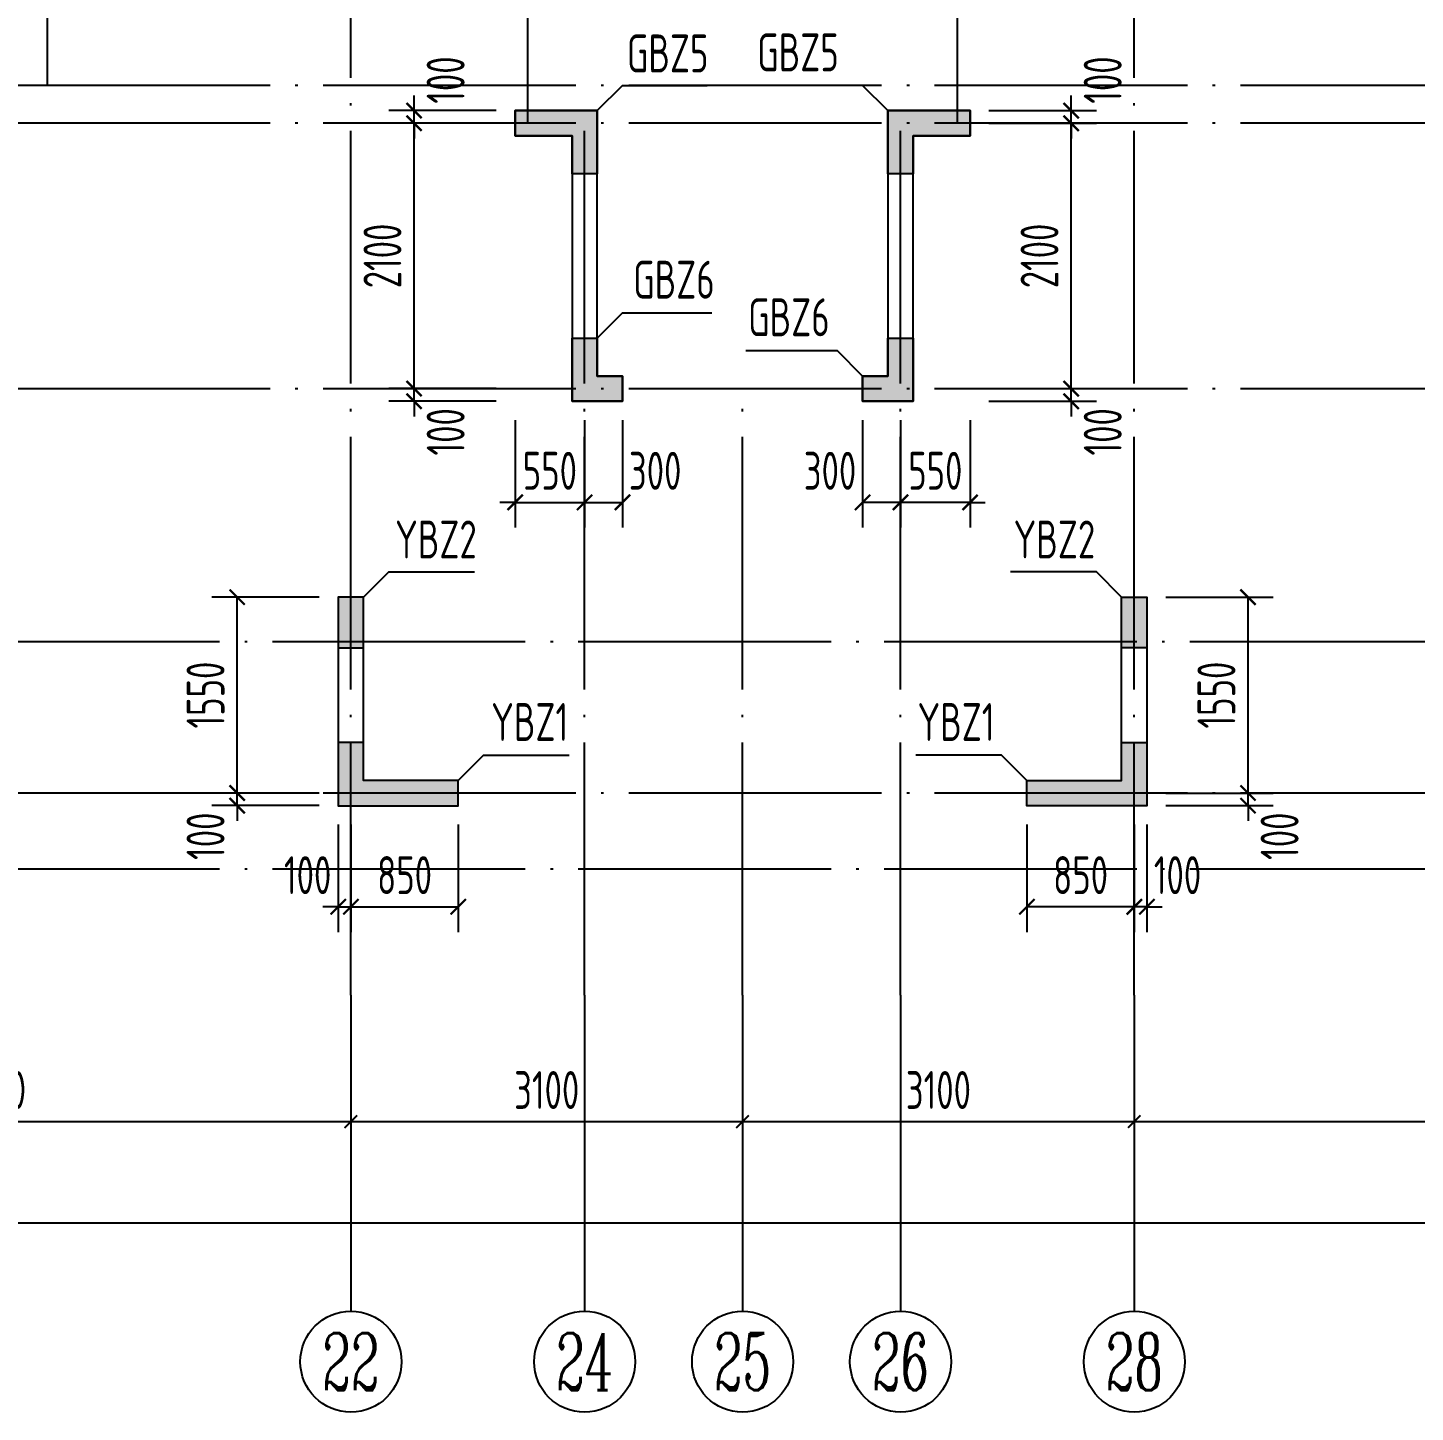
# Model space of a CAD drawing. Extents: x 826826 to 1642106, y -156213 to 399140.
# Drawn here: x 1202520 to 1213500, y 253797 to 264753 of the extents above; entities that cross this region are included whole.
import ezdxf
from ezdxf.enums import TextEntityAlignment as Align

# ---------------------------------------------------------------- set-up
doc = ezdxf.new("R2010")
doc.units = 0
doc.header["$LTSCALE"] = 1000
doc.linetypes.add('DOTE', pattern=[2.42, 2, -0.2, 0.02, -0.2])
doc.layers.get('0').update_dxf_attribs({"linetype": 'CONTINUOUS'})
doc.layers.get('DEFPOINTS').update_dxf_attribs({"linetype": 'CONTINUOUS'})
for name, color, linetype in [('A-AXIS', 1, 'CONTINUOUS'), ('A-DOTE', 10, 'DOTE'), ('AXIS_TEXT', 4, 'CONTINUOUS'), ('S-Q墙实线', 6, 'CONTINUOUS'), ('S-Q墙标注', 3, 'CONTINUOUS'), ('S-X详图填充', 252, 'CONTINUOUS'), ('S-X详图实线', 4, 'CONTINUOUS'), ('S-Y一般标注', 3, 'CONTINUOUS'), ('S-Z柱编号', 6, 'CONTINUOUS')]:
    doc.layers.add(name, color=color, linetype=linetype)
doc.styles.add('_TCH_AXIS', font='COMPLEX', dxfattribs={"bigfont": 'GBCBIG'})
doc.styles.add('COMPLEX', font='COMPLEX')
doc.styles.add('TSSD_DIMENSION', font='Tssdeng.shx', dxfattribs={"width": 0.7, "bigfont": 'tssdchn.shx'})
doc.styles.add('TSSD_REIN', font='tssdeng.shx', dxfattribs={"width": 0.7, "height": 300, "bigfont": 'tssdchn.shx'})
doc.styles.add('结构文字', font='zstxt.shx', dxfattribs={"width": 0.7, "bigfont": 'zshz.shx'})
doc.dimstyles.new('STRUCK', dxfattribs={"dimtxt": 400, "dimasz": 121, "dimexe": 200, "dimexo": 150, "dimgap": 115, "dimtad": 1, "dimdec": 0, "dimdsep": 46, "dimtxsty": '结构文字', "dimblk": 'ARCHTICK', "dimcen": 400, "dimclrd": 3, "dimclre": 3, "dimclrt": 7, "dimadec": 0, "dimazin": 0, "dimtfac": 1, "dimtdec": 0, "dimtix": 1, "dimtmove": 2, "dimatfit": 3, "dimldrblk": '_DIMX', "dimfxl": 0, "dimtolj": 1, "dimtzin": 0, "dimarcsym": 0})
doc.dimstyles.new('TSSD_100_100$0', dxfattribs={"dimtxt": 300, "dimasz": 80, "dimexe": 100, "dimexo": 250, "dimgap": 100, "dimtad": 1, "dimdec": 0, "dimzin": 0, "dimdsep": 46, "dimtxsty": 'TSSD_DIMENSION', "dimblk": 'ARCHTICK', "dimcen": 0, "dimdle": 100, "dimclrd": 3, "dimclre": 3, "dimclrt": 7, "dimadec": 0, "dimazin": 0, "dimtfac": 1, "dimtdec": 0, "dimtix": 1, "dimtmove": 2, "dimatfit": 3, "dimldrblk": 'ARCHTICK', "dimfxl": 0, "dimtolj": 1, "dimtzin": 0, "dimarcsym": 0})

# ---------------------------------------------------------------- blocks, each defined once
blk = doc.blocks.new('_ArchTick')
at = {"color": 0, "linetype": 'ByBlock', "const_width": 0.15}
blk.add_lwpolyline([(-0.5, -0.5), (0.5, 0.5)], dxfattribs=at)
blk = doc.blocks.new('*D79')
at = {"layer": 'DEFPOINTS', "color": 0}
for p in [(780421, 333282), (786121, 333282), (786121, 332282)]:
    blk.add_point(p, dxfattribs=at)
at = {"layer": 'S-Y一般标注', "color": 0, "lineweight": -2}
for p, q in [((780421, 333032), (780421, 332182)), ((786121, 333032), (786121, 332182)), ((780321, 332282), (786221, 332282))]:
    blk.add_line(p, q, dxfattribs=at)
at = {"layer": 'S-Y一般标注', "color": 0, "lineweight": -2, "xscale": 100, "yscale": 100, "zscale": 100, "rotation": 180}
blk.add_blockref('_ArchTick', (780421, 332282), dxfattribs=at)
at = {"layer": 'S-Y一般标注', "color": 0, "lineweight": -2, "xscale": 100, "yscale": 100, "zscale": 100}
blk.add_blockref('_ArchTick', (786121, 332282), dxfattribs=at)
at = {"layer": 'S-Y一般标注', "color": 7, "insert": (783271, 332532), "char_height": 300, "attachment_point": 5, "style": 'TSSD_DIMENSION'}
blk.add_mtext('\\A1;5700', dxfattribs=at)
blk = doc.blocks.new('*D80')
at = {"layer": 'DEFPOINTS', "color": 0}
for p in [(777321, 333282), (780421, 333282), (780421, 332282)]:
    blk.add_point(p, dxfattribs=at)
at = {"layer": 'S-Y一般标注', "color": 0, "lineweight": -2}
for p, q in [((777321, 333032), (777321, 332182)), ((780421, 333032), (780421, 332182)), ((777221, 332282), (780521, 332282))]:
    blk.add_line(p, q, dxfattribs=at)
at = {"layer": 'S-Y一般标注', "color": 0, "lineweight": -2, "xscale": 100, "yscale": 100, "zscale": 100, "rotation": 180}
blk.add_blockref('_ArchTick', (777321, 332282), dxfattribs=at)
at = {"layer": 'S-Y一般标注', "color": 0, "lineweight": -2, "xscale": 100, "yscale": 100, "zscale": 100}
blk.add_blockref('_ArchTick', (780421, 332282), dxfattribs=at)
at = {"layer": 'S-Y一般标注', "color": 7, "insert": (778871, 332532), "char_height": 300, "attachment_point": 5, "style": 'TSSD_DIMENSION'}
blk.add_mtext('\\A1;3100', dxfattribs=at)
blk = doc.blocks.new('*D81')
at = {"layer": 'DEFPOINTS', "color": 0}
for p in [(774221, 333282), (777321, 333282), (777321, 332282)]:
    blk.add_point(p, dxfattribs=at)
at = {"layer": 'S-Y一般标注', "color": 0, "lineweight": -2}
for p, q in [((774221, 333032), (774221, 332182)), ((777321, 333032), (777321, 332182)), ((774121, 332282), (777421, 332282))]:
    blk.add_line(p, q, dxfattribs=at)
at = {"layer": 'S-Y一般标注', "color": 0, "lineweight": -2, "xscale": 100, "yscale": 100, "zscale": 100, "rotation": 180}
blk.add_blockref('_ArchTick', (774221, 332282), dxfattribs=at)
at = {"layer": 'S-Y一般标注', "color": 0, "lineweight": -2, "xscale": 100, "yscale": 100, "zscale": 100}
blk.add_blockref('_ArchTick', (777321, 332282), dxfattribs=at)
at = {"layer": 'S-Y一般标注', "color": 7, "insert": (775771, 332532), "char_height": 300, "attachment_point": 5, "style": 'TSSD_DIMENSION'}
blk.add_mtext('\\A1;3100', dxfattribs=at)
blk = doc.blocks.new('*D82')
at = {"layer": 'DEFPOINTS', "color": 0}
for p in [(768521, 333282), (774221, 333282), (774221, 332282)]:
    blk.add_point(p, dxfattribs=at)
at = {"layer": 'S-Y一般标注', "color": 0, "lineweight": -2}
for p, q in [((768521, 333032), (768521, 332182)), ((774221, 333032), (774221, 332182)), ((768421, 332282), (774321, 332282))]:
    blk.add_line(p, q, dxfattribs=at)
at = {"layer": 'S-Y一般标注', "color": 0, "lineweight": -2, "xscale": 100, "yscale": 100, "zscale": 100, "rotation": 180}
blk.add_blockref('_ArchTick', (768521, 332282), dxfattribs=at)
at = {"layer": 'S-Y一般标注', "color": 0, "lineweight": -2, "xscale": 100, "yscale": 100, "zscale": 100}
blk.add_blockref('_ArchTick', (774221, 332282), dxfattribs=at)
at = {"layer": 'S-Y一般标注', "color": 7, "insert": (771371, 332532), "char_height": 300, "attachment_point": 5, "style": 'TSSD_DIMENSION'}
blk.add_mtext('\\A1;5700', dxfattribs=at)
blk = doc.blocks.new('*D66')
at = {"layer": 'DEFPOINTS', "color": 0}
for p in [(740721, 333282), (789521, 333282), (789521, 331482)]:
    blk.add_point(p, dxfattribs=at)
at = {"layer": 'S-Y一般标注', "color": 0, "lineweight": -2}
for p, q in [((740721, 333032), (740721, 331382)), ((789521, 333032), (789521, 331382)), ((740621, 331482), (789621, 331482))]:
    blk.add_line(p, q, dxfattribs=at)
at = {"layer": 'S-Y一般标注', "color": 0, "lineweight": -2, "xscale": 100, "yscale": 100, "zscale": 100, "rotation": 180}
blk.add_blockref('_ArchTick', (740721, 331482), dxfattribs=at)
at = {"layer": 'S-Y一般标注', "color": 0, "lineweight": -2, "xscale": 100, "yscale": 100, "zscale": 100}
blk.add_blockref('_ArchTick', (789521, 331482), dxfattribs=at)
at = {"layer": 'S-Y一般标注', "color": 7, "insert": (765121, 331732), "char_height": 300, "attachment_point": 5, "style": 'TSSD_DIMENSION'}
blk.add_mtext('\\A1;48800', dxfattribs=at)
blk = doc.blocks.new('_AXISO')
blk.add_circle((0, 0), 0.5)
at = {"layer": 'AXIS_TEXT', "style": 'COMPLEX', "width": 1.041667}
blk.add_attdef('A', text='', height=0.56, dxfattribs=at).set_placement((-0.25, -0.28), (0.25, -0.28), align=Align.FIT)
blk = doc.blocks.new('*D390')
at = {"layer": 'DEFPOINTS', "color": 0}
for p in [(1209977, 261897), (1210777, 261897), (1209977, 261797)]:
    blk.add_point(p, dxfattribs=at)
at = {"layer": 'S-Q墙标注', "color": 3, "lineweight": -2}
for p, q in [((1210777, 261897), (1210777, 262018)), ((1210127, 261897), (1210977, 261897)), ((1210777, 261797), (1210777, 261897)), ((1210127, 261797), (1210977, 261797)), ((1210777, 261797), (1210777, 261676))]:
    blk.add_line(p, q, dxfattribs=at)
at = {"layer": 'S-Q墙标注', "color": 3, "lineweight": -2, "xscale": 121, "yscale": 121, "zscale": 121}
for p, rotation in [((1210777, 261897), 270), ((1210777, 261797), 90)]:
    blk.add_blockref('_ArchTick', p, dxfattribs=dict(at, rotation=rotation))
at = {"layer": 'S-Q墙标注', "color": 7, "insert": (1211027, 261555), "char_height": 300, "attachment_point": 5, "rotation": 90, "style": 'TSSD_REIN'}
blk.add_mtext('\\A1;100', dxfattribs=at)
blk = doc.blocks.new('_DIMX')
blk.add_line((-150, 0), (150, 0))
at = {"const_width": 50}
blk.add_lwpolyline([(-70, -70), (70, 70)], dxfattribs=at)
blk = doc.blocks.new('*D391')
at = {"layer": 'DEFPOINTS', "color": 0}
for p in [(1209977, 263997), (1210777, 263997), (1209977, 261897)]:
    blk.add_point(p, dxfattribs=at)
at = {"layer": 'S-Q墙标注', "color": 3, "lineweight": -2}
for p, q in [((1210127, 263997), (1210977, 263997)), ((1210777, 261897), (1210777, 263997)), ((1210127, 261897), (1210977, 261897))]:
    blk.add_line(p, q, dxfattribs=at)
at = {"layer": 'S-Q墙标注', "color": 3, "lineweight": -2, "xscale": 121, "yscale": 121, "zscale": 121}
for p, rotation in [((1210777, 263997), 90), ((1210777, 261897), 270)]:
    blk.add_blockref('_ArchTick', p, dxfattribs=dict(at, rotation=rotation))
at = {"layer": 'S-Q墙标注', "color": 7, "insert": (1210527, 262947), "char_height": 300, "attachment_point": 5, "rotation": 90, "style": 'TSSD_REIN'}
blk.add_mtext('\\A1;2100', dxfattribs=at)
blk = doc.blocks.new('*D392')
at = {"layer": 'DEFPOINTS', "color": 0}
for p in [(1209977, 264097), (1210777, 264097), (1209977, 263997)]:
    blk.add_point(p, dxfattribs=at)
at = {"layer": 'S-Q墙标注', "color": 3, "lineweight": -2}
for p, q in [((1210777, 264097), (1210777, 264218)), ((1210127, 264097), (1210977, 264097)), ((1210777, 263997), (1210777, 264097)), ((1210127, 263997), (1210977, 263997)), ((1210777, 263997), (1210777, 263876))]:
    blk.add_line(p, q, dxfattribs=at)
at = {"layer": 'S-Q墙标注', "color": 3, "lineweight": -2, "xscale": 121, "yscale": 121, "zscale": 121}
for p, rotation in [((1210777, 264097), 270), ((1210777, 263997), 90)]:
    blk.add_blockref('_ArchTick', p, dxfattribs=dict(at, rotation=rotation))
at = {"layer": 'S-Q墙标注', "color": 7, "insert": (1211027, 264339), "char_height": 300, "attachment_point": 5, "rotation": 90, "style": 'TSSD_REIN'}
blk.add_mtext('\\A1;100', dxfattribs=at)
blk = doc.blocks.new('*D393')
at = {"layer": 'DEFPOINTS', "color": 0}
for p in [(1209427, 261797), (1209977, 261797), (1209427, 260997)]:
    blk.add_point(p, dxfattribs=at)
at = {"layer": 'S-Q墙标注', "color": 3, "lineweight": -2}
for p, q in [((1209427, 261647), (1209427, 260797)), ((1209977, 261647), (1209977, 260797)), ((1209427, 260997), (1209306, 260997)), ((1209977, 260997), (1209427, 260997)), ((1209977, 260997), (1210098, 260997))]:
    blk.add_line(p, q, dxfattribs=at)
at = {"layer": 'S-Q墙标注', "color": 3, "lineweight": -2, "xscale": 121, "yscale": 121, "zscale": 121}
blk.add_blockref('_ArchTick', (1209427, 260997), dxfattribs=at)
at = {"layer": 'S-Q墙标注', "color": 3, "lineweight": -2, "xscale": 121, "yscale": 121, "zscale": 121, "rotation": 180}
blk.add_blockref('_ArchTick', (1209977, 260997), dxfattribs=at)
at = {"layer": 'S-Q墙标注', "color": 7, "insert": (1209702, 261247), "char_height": 300, "attachment_point": 5, "style": 'TSSD_REIN'}
blk.add_mtext('\\A1;550', dxfattribs=at)
blk = doc.blocks.new('*D394')
at = {"layer": 'DEFPOINTS', "color": 0}
for p in [(1209127, 261797), (1209427, 261797), (1209127, 260997)]:
    blk.add_point(p, dxfattribs=at)
at = {"layer": 'S-Q墙标注', "color": 3, "lineweight": -2}
for p, q in [((1209127, 261647), (1209127, 260797)), ((1209427, 261647), (1209427, 260797)), ((1209427, 260997), (1209127, 260997))]:
    blk.add_line(p, q, dxfattribs=at)
at = {"layer": 'S-Q墙标注', "color": 3, "lineweight": -2, "xscale": 121, "yscale": 121, "zscale": 121, "rotation": 180}
blk.add_blockref('_ArchTick', (1209127, 260997), dxfattribs=at)
at = {"layer": 'S-Q墙标注', "color": 3, "lineweight": -2, "xscale": 121, "yscale": 121, "zscale": 121}
blk.add_blockref('_ArchTick', (1209427, 260997), dxfattribs=at)
at = {"layer": 'S-Q墙标注', "color": 7, "insert": (1208869, 261247), "char_height": 300, "attachment_point": 5, "style": 'TSSD_REIN'}
blk.add_mtext('\\A1;300', dxfattribs=at)
blk = doc.blocks.new('*D395')
at = {"layer": 'DEFPOINTS', "color": 0}
for p in [(1205577, 261897), (1206377, 261897), (1206377, 261797)]:
    blk.add_point(p, dxfattribs=at)
at = {"layer": 'S-Q墙标注', "color": 3, "lineweight": -2}
for p, q in [((1205577, 261897), (1205577, 262018)), ((1206227, 261897), (1205377, 261897)), ((1205577, 261797), (1205577, 261897)), ((1206227, 261797), (1205377, 261797)), ((1205577, 261797), (1205577, 261676))]:
    blk.add_line(p, q, dxfattribs=at)
at = {"layer": 'S-Q墙标注', "color": 3, "lineweight": -2, "xscale": 121, "yscale": 121, "zscale": 121}
for p, rotation in [((1205577, 261897), 270), ((1205577, 261797), 90)]:
    blk.add_blockref('_ArchTick', p, dxfattribs=dict(at, rotation=rotation))
at = {"layer": 'S-Q墙标注', "color": 7, "insert": (1205827, 261555), "char_height": 300, "attachment_point": 5, "rotation": 90, "style": 'TSSD_REIN'}
blk.add_mtext('\\A1;100', dxfattribs=at)
blk = doc.blocks.new('*D396')
at = {"layer": 'DEFPOINTS', "color": 0}
for p in [(1205577, 263997), (1206377, 263997), (1206377, 261897)]:
    blk.add_point(p, dxfattribs=at)
at = {"layer": 'S-Q墙标注', "color": 3, "lineweight": -2}
for p, q in [((1206227, 263997), (1205377, 263997)), ((1205577, 261897), (1205577, 263997)), ((1206227, 261897), (1205377, 261897))]:
    blk.add_line(p, q, dxfattribs=at)
at = {"layer": 'S-Q墙标注', "color": 3, "lineweight": -2, "xscale": 121, "yscale": 121, "zscale": 121}
for p, rotation in [((1205577, 263997), 90), ((1205577, 261897), 270)]:
    blk.add_blockref('_ArchTick', p, dxfattribs=dict(at, rotation=rotation))
at = {"layer": 'S-Q墙标注', "color": 7, "insert": (1205327, 262947), "char_height": 300, "attachment_point": 5, "rotation": 90, "style": 'TSSD_REIN'}
blk.add_mtext('\\A1;2100', dxfattribs=at)
blk = doc.blocks.new('*D397')
at = {"layer": 'DEFPOINTS', "color": 0}
for p in [(1205577, 264097), (1206377, 264097), (1206377, 263997)]:
    blk.add_point(p, dxfattribs=at)
at = {"layer": 'S-Q墙标注', "color": 3, "lineweight": -2}
for p, q in [((1205577, 264097), (1205577, 264218)), ((1206227, 264097), (1205377, 264097)), ((1205577, 263997), (1205577, 264097)), ((1206227, 263997), (1205377, 263997)), ((1205577, 263997), (1205577, 263876))]:
    blk.add_line(p, q, dxfattribs=at)
at = {"layer": 'S-Q墙标注', "color": 3, "lineweight": -2, "xscale": 121, "yscale": 121, "zscale": 121}
for p, rotation in [((1205577, 264097), 270), ((1205577, 263997), 90)]:
    blk.add_blockref('_ArchTick', p, dxfattribs=dict(at, rotation=rotation))
at = {"layer": 'S-Q墙标注', "color": 7, "insert": (1205827, 264339), "char_height": 300, "attachment_point": 5, "rotation": 90, "style": 'TSSD_REIN'}
blk.add_mtext('\\A1;100', dxfattribs=at)
blk = doc.blocks.new('*D398')
at = {"layer": 'DEFPOINTS', "color": 0}
for p in [(1206377, 261797), (1206927, 261797), (1206927, 260997)]:
    blk.add_point(p, dxfattribs=at)
at = {"layer": 'S-Q墙标注', "color": 3, "lineweight": -2}
for p, q in [((1206377, 261647), (1206377, 260797)), ((1206927, 261647), (1206927, 260797)), ((1206377, 260997), (1206256, 260997)), ((1206377, 260997), (1206927, 260997)), ((1206927, 260997), (1207048, 260997))]:
    blk.add_line(p, q, dxfattribs=at)
at = {"layer": 'S-Q墙标注', "color": 3, "lineweight": -2, "xscale": 121, "yscale": 121, "zscale": 121}
blk.add_blockref('_ArchTick', (1206377, 260997), dxfattribs=at)
at = {"layer": 'S-Q墙标注', "color": 3, "lineweight": -2, "xscale": 121, "yscale": 121, "zscale": 121, "rotation": 180}
blk.add_blockref('_ArchTick', (1206927, 260997), dxfattribs=at)
at = {"layer": 'S-Q墙标注', "color": 7, "insert": (1206652, 261247), "char_height": 300, "attachment_point": 5, "style": 'TSSD_REIN'}
blk.add_mtext('\\A1;550', dxfattribs=at)
blk = doc.blocks.new('*D399')
at = {"layer": 'DEFPOINTS', "color": 0}
for p in [(1206927, 261797), (1207227, 261797), (1207227, 260997)]:
    blk.add_point(p, dxfattribs=at)
at = {"layer": 'S-Q墙标注', "color": 3, "lineweight": -2}
for p, q in [((1206927, 261647), (1206927, 260797)), ((1207227, 261647), (1207227, 260797)), ((1206927, 260997), (1207227, 260997))]:
    blk.add_line(p, q, dxfattribs=at)
at = {"layer": 'S-Q墙标注', "color": 3, "lineweight": -2, "xscale": 121, "yscale": 121, "zscale": 121, "rotation": 180}
blk.add_blockref('_ArchTick', (1206927, 260997), dxfattribs=at)
at = {"layer": 'S-Q墙标注', "color": 3, "lineweight": -2, "xscale": 121, "yscale": 121, "zscale": 121}
blk.add_blockref('_ArchTick', (1207227, 260997), dxfattribs=at)
at = {"layer": 'S-Q墙标注', "color": 7, "insert": (1207485, 261247), "char_height": 300, "attachment_point": 5, "style": 'TSSD_REIN'}
blk.add_mtext('\\A1;300', dxfattribs=at)
blk = doc.blocks.new('*D400')
at = {"layer": 'DEFPOINTS', "color": 0}
for p in [(1211377, 258697), (1211377, 258597), (1212177, 258697)]:
    blk.add_point(p, dxfattribs=at)
at = {"layer": 'S-Q墙标注', "color": 3, "lineweight": -2}
for p, q in [((1212177, 258697), (1212177, 258818)), ((1211527, 258697), (1212377, 258697)), ((1211527, 258597), (1212377, 258597)), ((1212177, 258597), (1212177, 258697)), ((1212177, 258597), (1212177, 258476))]:
    blk.add_line(p, q, dxfattribs=at)
at = {"layer": 'S-Q墙标注', "color": 3, "lineweight": -2, "xscale": 121, "yscale": 121, "zscale": 121}
for p, rotation in [((1212177, 258697), 270), ((1212177, 258597), 90)]:
    blk.add_blockref('_ArchTick', p, dxfattribs=dict(at, rotation=rotation))
at = {"layer": 'S-Q墙标注', "color": 7, "insert": (1212427, 258355), "char_height": 300, "attachment_point": 5, "rotation": 90, "style": 'TSSD_REIN'}
blk.add_mtext('\\A1;100', dxfattribs=at)
blk = doc.blocks.new('*D401')
at = {"layer": 'DEFPOINTS', "color": 0}
for p in [(1211377, 260247), (1212177, 260247), (1211377, 258697)]:
    blk.add_point(p, dxfattribs=at)
at = {"layer": 'S-Q墙标注', "color": 3, "lineweight": -2}
for p, q in [((1211527, 260247), (1212377, 260247)), ((1212177, 258697), (1212177, 260247)), ((1211527, 258697), (1212377, 258697))]:
    blk.add_line(p, q, dxfattribs=at)
at = {"layer": 'S-Q墙标注', "color": 3, "lineweight": -2, "xscale": 121, "yscale": 121, "zscale": 121}
for p, rotation in [((1212177, 260247), 90), ((1212177, 258697), 270)]:
    blk.add_blockref('_ArchTick', p, dxfattribs=dict(at, rotation=rotation))
at = {"layer": 'S-Q墙标注', "color": 7, "insert": (1211927, 259472), "char_height": 300, "attachment_point": 5, "rotation": 90, "style": 'TSSD_REIN'}
blk.add_mtext('\\A1;1550', dxfattribs=at)
blk = doc.blocks.new('*D402')
at = {"layer": 'DEFPOINTS', "color": 0}
for p in [(1211277, 258597), (1211377, 258597), (1211277, 257797)]:
    blk.add_point(p, dxfattribs=at)
at = {"layer": 'S-Q墙标注', "color": 3, "lineweight": -2}
for p, q in [((1211277, 258447), (1211277, 257597)), ((1211377, 258447), (1211377, 257597)), ((1211277, 257797), (1211156, 257797)), ((1211377, 257797), (1211277, 257797)), ((1211377, 257797), (1211498, 257797))]:
    blk.add_line(p, q, dxfattribs=at)
at = {"layer": 'S-Q墙标注', "color": 3, "lineweight": -2, "xscale": 121, "yscale": 121, "zscale": 121}
blk.add_blockref('_ArchTick', (1211277, 257797), dxfattribs=at)
at = {"layer": 'S-Q墙标注', "color": 3, "lineweight": -2, "xscale": 121, "yscale": 121, "zscale": 121, "rotation": 180}
blk.add_blockref('_ArchTick', (1211377, 257797), dxfattribs=at)
at = {"layer": 'S-Q墙标注', "color": 7, "insert": (1211619, 258047), "char_height": 300, "attachment_point": 5, "style": 'TSSD_REIN'}
blk.add_mtext('\\A1;100', dxfattribs=at)
blk = doc.blocks.new('*D403')
at = {"layer": 'DEFPOINTS', "color": 0}
for p in [(1210427, 258597), (1211277, 258597), (1210427, 257797)]:
    blk.add_point(p, dxfattribs=at)
at = {"layer": 'S-Q墙标注', "color": 3, "lineweight": -2}
for p, q in [((1210427, 258447), (1210427, 257597)), ((1211277, 258447), (1211277, 257597)), ((1211277, 257797), (1210427, 257797))]:
    blk.add_line(p, q, dxfattribs=at)
at = {"layer": 'S-Q墙标注', "color": 3, "lineweight": -2, "xscale": 121, "yscale": 121, "zscale": 121, "rotation": 180}
blk.add_blockref('_ArchTick', (1210427, 257797), dxfattribs=at)
at = {"layer": 'S-Q墙标注', "color": 3, "lineweight": -2, "xscale": 121, "yscale": 121, "zscale": 121}
blk.add_blockref('_ArchTick', (1211277, 257797), dxfattribs=at)
at = {"layer": 'S-Q墙标注', "color": 7, "insert": (1210852, 258047), "char_height": 300, "attachment_point": 5, "style": 'TSSD_REIN'}
blk.add_mtext('\\A1;850', dxfattribs=at)
blk = doc.blocks.new('*D404')
at = {"layer": 'DEFPOINTS', "color": 0}
for p in [(1204177, 258697), (1204977, 258697), (1204977, 258597)]:
    blk.add_point(p, dxfattribs=at)
at = {"layer": 'S-Q墙标注', "color": 3, "lineweight": -2}
for p, q in [((1204177, 258697), (1204177, 258818)), ((1204827, 258697), (1203977, 258697)), ((1204827, 258597), (1203977, 258597)), ((1204177, 258597), (1204177, 258697)), ((1204177, 258597), (1204177, 258476))]:
    blk.add_line(p, q, dxfattribs=at)
at = {"layer": 'S-Q墙标注', "color": 3, "lineweight": -2, "xscale": 121, "yscale": 121, "zscale": 121}
for p, rotation in [((1204177, 258697), 270), ((1204177, 258597), 90)]:
    blk.add_blockref('_ArchTick', p, dxfattribs=dict(at, rotation=rotation))
at = {"layer": 'S-Q墙标注', "color": 7, "insert": (1203927, 258355), "char_height": 300, "attachment_point": 5, "rotation": 90, "style": 'TSSD_REIN'}
blk.add_mtext('\\A1;100', dxfattribs=at)
blk = doc.blocks.new('*D405')
at = {"layer": 'DEFPOINTS', "color": 0}
for p in [(1204177, 260247), (1204977, 260247), (1204977, 258697)]:
    blk.add_point(p, dxfattribs=at)
at = {"layer": 'S-Q墙标注', "color": 3, "lineweight": -2}
for p, q in [((1204827, 260247), (1203977, 260247)), ((1204177, 258697), (1204177, 260247)), ((1204827, 258697), (1203977, 258697))]:
    blk.add_line(p, q, dxfattribs=at)
at = {"layer": 'S-Q墙标注', "color": 3, "lineweight": -2, "xscale": 121, "yscale": 121, "zscale": 121}
for p, rotation in [((1204177, 260247), 90), ((1204177, 258697), 270)]:
    blk.add_blockref('_ArchTick', p, dxfattribs=dict(at, rotation=rotation))
at = {"layer": 'S-Q墙标注', "color": 7, "insert": (1203927, 259472), "char_height": 300, "attachment_point": 5, "rotation": 90, "style": 'TSSD_REIN'}
blk.add_mtext('\\A1;1550', dxfattribs=at)
blk = doc.blocks.new('*D406')
at = {"layer": 'DEFPOINTS', "color": 0}
for p in [(1204977, 258597), (1205077, 258597), (1205077, 257797)]:
    blk.add_point(p, dxfattribs=at)
at = {"layer": 'S-Q墙标注', "color": 3, "lineweight": -2}
for p, q in [((1204977, 258447), (1204977, 257597)), ((1205077, 258447), (1205077, 257597)), ((1204977, 257797), (1204856, 257797)), ((1204977, 257797), (1205077, 257797)), ((1205077, 257797), (1205198, 257797))]:
    blk.add_line(p, q, dxfattribs=at)
at = {"layer": 'S-Q墙标注', "color": 3, "lineweight": -2, "xscale": 121, "yscale": 121, "zscale": 121}
blk.add_blockref('_ArchTick', (1204977, 257797), dxfattribs=at)
at = {"layer": 'S-Q墙标注', "color": 3, "lineweight": -2, "xscale": 121, "yscale": 121, "zscale": 121, "rotation": 180}
blk.add_blockref('_ArchTick', (1205077, 257797), dxfattribs=at)
at = {"layer": 'S-Q墙标注', "color": 7, "insert": (1204735, 258047), "char_height": 300, "attachment_point": 5, "style": 'TSSD_REIN'}
blk.add_mtext('\\A1;100', dxfattribs=at)
blk = doc.blocks.new('*D407')
at = {"layer": 'DEFPOINTS', "color": 0}
for p in [(1205077, 258597), (1205927, 258597), (1205927, 257797)]:
    blk.add_point(p, dxfattribs=at)
at = {"layer": 'S-Q墙标注', "color": 3, "lineweight": -2}
for p, q in [((1205077, 258447), (1205077, 257597)), ((1205927, 258447), (1205927, 257597)), ((1205077, 257797), (1205927, 257797))]:
    blk.add_line(p, q, dxfattribs=at)
at = {"layer": 'S-Q墙标注', "color": 3, "lineweight": -2, "xscale": 121, "yscale": 121, "zscale": 121, "rotation": 180}
blk.add_blockref('_ArchTick', (1205077, 257797), dxfattribs=at)
at = {"layer": 'S-Q墙标注', "color": 3, "lineweight": -2, "xscale": 121, "yscale": 121, "zscale": 121}
blk.add_blockref('_ArchTick', (1205927, 257797), dxfattribs=at)
at = {"layer": 'S-Q墙标注', "color": 7, "insert": (1205502, 258047), "char_height": 300, "attachment_point": 5, "style": 'TSSD_REIN'}
blk.add_mtext('\\A1;850', dxfattribs=at)
blk = doc.blocks.new('20210801.08473688')
at = {"layer": 'A-AXIS'}
for p, q in [((37800, 3300), (37800, 800)), ((39650, 3300), (39650, 800)), ((40900, 3300), (40900, 800)), ((42150, 3300), (42150, 800)), ((44000, 3300), (44000, 800))]:
    blk.add_line(p, q, dxfattribs=at)
at = {"layer": 'A-DOTE'}
for p, q in [((35400, 10500), (35400, 19800)), ((37800, 3300), (37800, 19800)), ((44000, 3300), (44000, 19800)), ((39200, 10200), (39200, 12100)), ((42600, 10200), (42600, 12100)), ((54100, 10500), (3300, 10500)), ((54100, 10200), (3300, 10200)), ((39650, 3300), (39650, 10200)), ((42150, 3300), (42150, 10200)), ((54100, 8100), (3300, 8100)), ((40900, 3300), (40900, 8100)), ((3300, 6100), (54100, 6100)), ((54100, 4900), (3300, 4900)), ((3300, 4300), (54100, 4300))]:
    blk.add_line(p, q, dxfattribs=at)
at = {"layer": 'A-AXIS'}
ref = blk.add_blockref('_AXISO', (37800, 400), dxfattribs=dict(at, xscale=800, yscale=800, zscale=800))
ref.add_attrib('A', '22', dxfattribs={"layer": 'AXIS_TEXT', "height": 452.55, "style": '_TCH_AXIS', "width": 0.617647}).set_placement((37573.7, 173.7), (38026.3, 173.7), align=Align.FIT)
ref = blk.add_blockref('_AXISO', (39650, 400), dxfattribs=dict(at, xscale=800, yscale=800, zscale=800))
ref.add_attrib('A', '24', dxfattribs={"layer": 'AXIS_TEXT', "height": 452.55, "style": '_TCH_AXIS', "width": 0.583333}).set_placement((39423.7, 173.7), (39876.3, 173.7), align=Align.FIT)
ref = blk.add_blockref('_AXISO', (40900, 400), dxfattribs=dict(at, xscale=800, yscale=800, zscale=800))
ref.add_attrib('A', '25', dxfattribs={"layer": 'AXIS_TEXT', "height": 452.55, "style": '_TCH_AXIS', "width": 0.617647}).set_placement((40673.7, 173.7), (41126.3, 173.7), align=Align.FIT)
ref = blk.add_blockref('_AXISO', (42150, 400), dxfattribs=dict(at, xscale=800, yscale=800, zscale=800))
ref.add_attrib('A', '26', dxfattribs={"layer": 'AXIS_TEXT', "height": 452.55, "style": '_TCH_AXIS', "width": 0.617647}).set_placement((41923.7, 173.7), (42376.3, 173.7), align=Align.FIT)
ref = blk.add_blockref('_AXISO', (44000, 400), dxfattribs=dict(at, xscale=800, yscale=800, zscale=800))
ref.add_attrib('A', '28', dxfattribs={"layer": 'AXIS_TEXT', "height": 452.55, "style": '_TCH_AXIS', "width": 0.617647}).set_placement((43773.7, 173.7), (44226.3, 173.7), align=Align.FIT)
at = {"layer": 'S-Y一般标注'}
for p1, p2, distance, picture, middle in [((4300, 3300), (53100, 3300), -1800, '*D66', (28700, 1750)), ((32100, 3300), (37800, 3300), -1000, '*D82', (34950, 2550)), ((37800, 3300), (40900, 3300), -1000, '*D81', (39350, 2550)), ((40900, 3300), (44000, 3300), -1000, '*D80', (42450, 2550)), ((44000, 3300), (49700, 3300), -1000, '*D79', (46850, 2550))]:
    dim = blk.add_aligned_dim(p1=p1, p2=p2, distance=distance, dimstyle='TSSD_100_100$0', override={"dimasz": 100, "dimclrd": 0, "dimclre": 0}, dxfattribs=at)
    dim.commit()
    dim.dimension.update_dxf_attribs({"geometry": picture, "text_midpoint": middle, "insert": (-736421.3, -329982)})

msp = doc.modelspace()

# ---------------------------------------------------------------- hatches: boundary and pattern name
at = {"layer": 'S-X详图填充'}
h = msp.add_hatch(color=256, dxfattribs=at)
h.dxf.hatch_style = 1
h.paths.add_polyline_path([(1207027.04, 263596.81), (1206827.04, 263596.81), (1206827.04, 263896.81), (1206377.16, 263896.81), (1206377.16, 264096.81), (1207027.04, 264096.81)])
h = msp.add_hatch(color=256, dxfattribs=at)
h.dxf.hatch_style = 1
h.paths.add_polyline_path([(1209527.04, 263596.81), (1209327.04, 263596.81), (1209327.04, 264096.81), (1209977.1, 264096.81), (1209977.1, 263896.81), (1209527.04, 263896.81)])
h = msp.add_hatch(color=256, dxfattribs=at)
h.dxf.hatch_style = 1
h.paths.add_polyline_path([(1206827.04, 262296.81), (1207027.04, 262296.81), (1207027.04, 261996.81), (1207227.04, 261996.81), (1207227.04, 261796.81), (1206827.04, 261796.81)])
h = msp.add_hatch(color=256, dxfattribs=at)
h.dxf.hatch_style = 1
h.paths.add_polyline_path([(1209327.04, 262296.81), (1209527.04, 262296.81), (1209527.04, 261796.81), (1209127.04, 261796.81), (1209127.04, 261996.81), (1209327.04, 261996.81)])
h = msp.add_hatch(color=256, dxfattribs=at)
h.dxf.hatch_style = 1
h.paths.add_polyline_path([(1204977.04, 259846.81), (1205177.04, 259846.81), (1205177.04, 260246.81), (1204977.04, 260246.81)])
h = msp.add_hatch(color=256, dxfattribs=at)
h.dxf.hatch_style = 1
h.paths.add_polyline_path([(1211377.03, 259846.81), (1211177.03, 259846.81), (1211177.03, 260246.81), (1211377.03, 260246.81)])
h = msp.add_hatch(color=256, dxfattribs=at)
h.dxf.hatch_style = 1
h.paths.add_polyline_path([(1205177.04, 259096.81), (1204977.04, 259096.81), (1204977.04, 258596.81), (1205927.04, 258596.81), (1205927.04, 258796.81), (1205177.04, 258796.81)])
h = msp.add_hatch(color=256, dxfattribs=at)
h.dxf.hatch_style = 1
h.paths.add_polyline_path([(1211177.03, 259096.81), (1211377.03, 259096.81), (1211377.03, 258596.81), (1210427.03, 258596.81), (1210427.03, 258796.81), (1211177.03, 258796.81)])

# ---------------------------------------------------------------- linework, layer by layer
at = {"layer": 'S-Q墙实线'}
for points in [[(1206827.05, 263896.81), (1206827.05, 261796.81), (1207227.05, 261796.81), (1207227.05, 261996.81), (1207027.05, 261996.81), (1207027.05, 264096.81), (1206377.03, 264096.81), (1206377.03, 263896.81)], [(1204977.04, 258596.81), (1205927.04, 258596.81), (1205927.04, 258796.81), (1205177.04, 258796.81), (1205177.04, 260246.81), (1204977.04, 260246.81)], [(1211377.03, 258596.81), (1210427.03, 258596.81), (1210427.03, 258796.81), (1211177.03, 258796.81), (1211177.03, 260246.81), (1211377.03, 260246.81)]]:
    msp.add_lwpolyline(points, close=True, dxfattribs=at)
msp.add_lwpolyline([(1209327.04, 264096.81), (1209327.04, 261996.81), (1209127.04, 261996.81), (1209127.04, 261796.81), (1209527.04, 261796.81), (1209527.04, 263896.81), (1209977.03, 263896.81), (1209977.03, 264096.81), (1209327.04, 264096.81)], dxfattribs=at)
at = {"layer": 'S-X详图实线'}
for points in [[(1207027.04, 263596.81), (1206827.04, 263596.81), (1206827.04, 263896.81), (1206377.16, 263896.81), (1206377.16, 264096.81), (1207027.04, 264096.81), (1207027.04, 263596.81)], [(1209527.04, 263596.81), (1209327.04, 263596.81), (1209327.04, 264096.81), (1209977.1, 264096.81), (1209977.1, 263896.81), (1209527.04, 263896.81), (1209527.04, 263596.81)], [(1206827.04, 262296.81), (1207027.04, 262296.81), (1207027.04, 261996.81), (1207227.04, 261996.81), (1207227.04, 261796.81), (1206827.04, 261796.81), (1206827.04, 262296.81)], [(1209327.04, 262296.81), (1209527.04, 262296.81), (1209527.04, 261796.81), (1209127.04, 261796.81), (1209127.04, 261996.81), (1209327.04, 261996.81), (1209327.04, 262296.81)], [(1204977.04, 259846.81), (1205177.04, 259846.81), (1205177.04, 260246.81), (1204977.04, 260246.81), (1204977.04, 259846.81)], [(1211377.03, 259846.81), (1211177.03, 259846.81), (1211177.03, 260246.81), (1211377.03, 260246.81), (1211377.03, 259846.81)], [(1205177.04, 259096.81), (1204977.04, 259096.81), (1204977.04, 258596.81), (1205927.04, 258596.81), (1205927.04, 258796.81), (1205177.04, 258796.81), (1205177.04, 259096.81)], [(1211177.03, 259096.81), (1211377.03, 259096.81), (1211377.03, 258596.81), (1210427.03, 258596.81), (1210427.03, 258796.81), (1211177.03, 258796.81), (1211177.03, 259096.81)]]:
    msp.add_lwpolyline(points, close=True, dxfattribs=at)
at = {"layer": 'S-Z柱编号', "color": 7}
for points in [[(1207027.04, 264096.81), (1207227.04, 264296.81), (1207895.68, 264296.81)], [(1209327.04, 264096.81), (1209127.04, 264296.81), (1208287.04, 264296.81)], [(1207027.04, 262296.81), (1207227.04, 262496.81), (1207933.59, 262496.81)], [(1209127.04, 261996.81), (1208927.04, 262196.81), (1208202.38, 262196.81)], [(1205177.04, 260246.81), (1205377.04, 260446.81), (1206055.64, 260446.81)], [(1211177.03, 260246.81), (1210977.03, 260446.81), (1210298.43, 260446.81)], [(1205927.04, 258796.81), (1206127.04, 258996.81), (1206804.9, 258996.81)], [(1210427.03, 258796.81), (1210227.03, 258996.81), (1209549.17, 258996.81)]]:
    msp.add_lwpolyline(points, dxfattribs=at)

# ---------------------------------------------------------------- block references
at = {"layer": 'S-Y一般标注'}
msp.add_blockref('20210801.08473688', (1167277.03, 253796.81), dxfattribs=at)

# ---------------------------------------------------------------- texts
at = {"layer": 'S-Z柱编号', "color": 7, "style": 'TSSD_REIN', "width": 0.7}
for s, p in [('GBZ5', (1207261.61, 264309.61)), ('GBZ5', (1208292.9, 264318.03)), ('GBZ6', (1207311.52, 262519.26)), ('GBZ6', (1208221.27, 262221.79)), ('YBZ2', (1205426.88, 260463.57)), ('YBZ2', (1210321.42, 260463.57)), ('YBZ1', (1206187.27, 259019.21)), ('YBZ1', (1209561.03, 259019.21))]:
    msp.add_text(s, height=300, dxfattribs=at).set_placement(p, align=Align.BOTTOM_LEFT)

# ---------------------------------------------------------------- dimensions: what is measured, and where the dimension line sits
at = {"layer": 'S-Q墙标注'}
for base, p1, p2, angle, picture, middle in [((1205576.97, 264096.81), (1206376.97, 263996.81), (1206376.97, 264096.81), 90, '*D397', (1205826.97, 264338.73)), ((1210777.1, 264096.81), (1209977.1, 263996.81), (1209977.1, 264096.81), 90, '*D392', (1211027.1, 264338.73)), ((1205576.97, 261896.81), (1206376.97, 261796.81), (1206376.97, 261896.81), 90, '*D395', (1205826.97, 261554.89)), ((1210777.1, 261896.81), (1209977.1, 261796.81), (1209977.1, 261896.81), 90, '*D390', (1211027.1, 261554.89)), ((1209127.04, 260996.81), (1209427.04, 261796.81), (1209127.04, 261796.81), 180, '*D394', (1208868.96, 261246.81)), ((1204177.04, 258696.82), (1204977.04, 258596.81), (1204977.04, 258696.82), 90, '*D404', (1203927.04, 258354.89)), ((1212177.03, 258696.82), (1211377.03, 258596.81), (1211377.03, 258696.82), 90, '*D400', (1212427.03, 258354.89)), ((1211277.01, 257796.81), (1211377.03, 258596.81), (1211277.01, 258596.81), 180, '*D402', (1211618.95, 258046.81))]:
    dim = msp.add_linear_dim(base=base, p1=p1, p2=p2, angle=angle, dimstyle='STRUCK', override={"dimtxt": 300, "dimgap": 100, "dimtxsty": 'TSSD_REIN'}, dxfattribs=at)
    dim.commit()
    dim.dimension.update_dxf_attribs({"geometry": picture, "text_midpoint": middle, "dimtype": 160})
for base, p1, p2, angle, picture, middle in [((1205576.97, 263996.81), (1206376.97, 261896.81), (1206376.97, 263996.81), 90, '*D396', (1205326.97, 262946.81)), ((1210777.1, 263996.81), (1209977.1, 261896.81), (1209977.1, 263996.81), 90, '*D391', (1210527.1, 262946.81)), ((1209427.04, 260996.81), (1209977.1, 261796.81), (1209427.04, 261796.81), 180, '*D393', (1209702.07, 261246.81)), ((1204177.04, 260246.81), (1204977.04, 258696.82), (1204977.04, 260246.81), 90, '*D405', (1203927.04, 259471.82)), ((1212177.03, 260246.81), (1211377.03, 258696.82), (1211377.03, 260246.81), 90, '*D401', (1211927.03, 259471.82)), ((1210427.03, 257796.81), (1211277.01, 258596.81), (1210427.03, 258596.81), 180, '*D403', (1210852.02, 258046.81))]:
    dim = msp.add_linear_dim(base=base, p1=p1, p2=p2, angle=angle, dimstyle='STRUCK', override={"dimtxt": 300, "dimgap": 100, "dimtxsty": 'TSSD_REIN'}, dxfattribs=at)
    dim.commit()
    dim.dimension.update_dxf_attribs({"geometry": picture, "text_midpoint": middle})
for base, p1, p2, picture, middle in [((1206927.04, 260996.81), (1206376.97, 261796.81), (1206927.04, 261796.81), '*D398', (1206652, 261246.81)), ((1205927.04, 257796.81), (1205077.06, 258596.81), (1205927.04, 258596.81), '*D407', (1205502.05, 258046.81))]:
    dim = msp.add_linear_dim(base=base, p1=p1, p2=p2, dimstyle='STRUCK', override={"dimtxt": 300, "dimgap": 100, "dimtxsty": 'TSSD_REIN'}, dxfattribs=at)
    dim.commit()
    dim.dimension.update_dxf_attribs({"geometry": picture, "text_midpoint": middle})
for base, p1, p2, picture, middle in [((1207227.04, 260996.81), (1206927.04, 261796.81), (1207227.04, 261796.81), '*D399', (1207485.11, 261246.81)), ((1205077.06, 257796.81), (1204977.04, 258596.81), (1205077.06, 258596.81), '*D406', (1204735.12, 258046.81))]:
    dim = msp.add_linear_dim(base=base, p1=p1, p2=p2, dimstyle='STRUCK', override={"dimtxt": 300, "dimgap": 100, "dimtxsty": 'TSSD_REIN'}, dxfattribs=at)
    dim.commit()
    dim.dimension.update_dxf_attribs({"geometry": picture, "text_midpoint": middle, "dimtype": 160})

doc.saveas('drawing.dxf')
